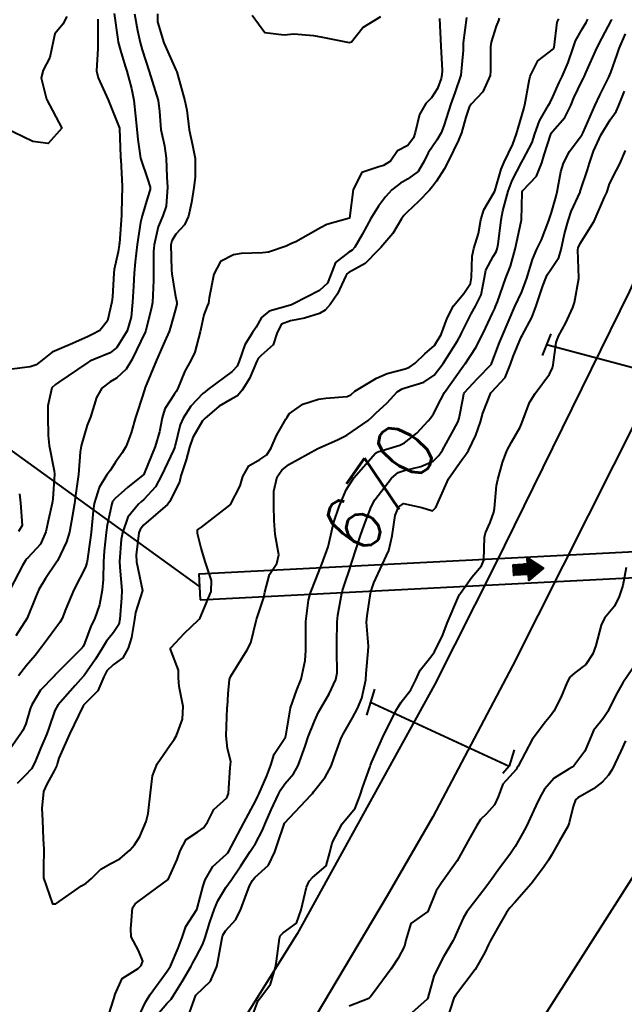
# Model space of a CAD drawing. Header units: metres. Extents: x 298520 to 308411, y 7433745 to 7450750.
# Drawn here: x 300817.6 to 300859.5, y 7447040.9 to 7447109.2 of the extents above; entities that cross this region are included whole.
import ezdxf
from ezdxf.enums import TextEntityAlignment as Align

# ---------------------------------------------------------------- set-up
doc = ezdxf.new("R2010")
doc.units = ezdxf.units.M
doc.header["$LTSCALE"] = 10
doc.linetypes.add('CONTINUO', pattern=[0])
doc.linetypes.add('TRACEJADO', pattern=[8.7, 8, -0.7])
doc.layers.get('0').update_dxf_attribs({"color": 45})
for name, color, linetype in [('BUEIRO', 151, 'Continuous'), ('Cotas', 45, 'Continuous'), ('Curvas de Nivel 1m', 11, 'Continuous'), ('Curvas de Nivel 5m', 15, 'Continuous'), ('Linha Férrea', 251, 'TRACKS'), ('Pórtico', 62, 'Continuous'), ('TEXTO', 45, 'Continuous'), ('Vias Primárias', 230, 'Continuous')]:
    doc.layers.add(name, color=color, linetype=linetype)
doc.styles.add('SIMPLEX', font='simplex', dxfattribs={"height": 0.2})
doc.styles.get("Standard").update_dxf_attribs({"font": 'simplex.shx'})
doc.styles.add('Style-STANDARD', font='STANDARD.shx')
doc.linetypes.add('TRACKS', pattern='A,0.15,[130,ltypeshp.shx,S=0.25,R=0,X=0,Y=0],0.15', length=0.3)

# ---------------------------------------------------------------- blocks, each defined once
blk = doc.blocks.new('SIMB_PONTO')
at = {"color": 0}
blk.add_point((0, 0), dxfattribs=at)
for tag in ['desc:', 'cota:', 'pto:']:
    blk.add_attdef(tag, (0, 0), '', height=1)

msp = doc.modelspace()

# ---------------------------------------------------------------- hatches: boundary and pattern name
at = {"layer": 'TEXTO'}
msp.add_hatch(color=256, dxfattribs=at).paths.add_polyline_path([(300851.763, 7447071.43), (300852.775, 7447071.497), (300852.747, 7447071.926), (300853.881, 7447071.2), (300852.852, 7447070.331), (300852.824, 7447070.76), (300851.812, 7447070.693)])

# ---------------------------------------------------------------- linework, layer by layer
at = {"layer": 'BUEIRO', "linetype": 'TRACEJADO', "flags": 128}
for points in [[(300829.982, 7447070.798), (300870.155, 7447072.868)], [(300830.074, 7447069), (300869.148, 7447071.013)]]:
    msp.add_lwpolyline(points, dxfattribs=at)
at = {"layer": 'BUEIRO', "linetype": 'CONTINUO'}
msp.add_polyline3d([(300829.982, 7447070.798, 0), (300830.074, 7447069, 0)], dxfattribs=at)
at = {"layer": 'Curvas de Nivel 1m', "flags": 128}
for points, elevation in [([(300824.128, 7447109.655), (300824.379, 7447107.839), (300824.412, 7447107.652), (300824.557, 7447107.081), (300824.893, 7447105.992), (300824.996, 7447105.643), (300825.334, 7447104.441), (300825.494, 7447103.635), (300825.609, 7447102.531), (300825.704, 7447101.632), (300825.764, 7447100.909), (300825.944, 7447099.628), (300826.45, 7447098.114), (300826.624, 7447097.618), (300826.623, 7447097.436), (300826.435, 7447096.865), (300826.058, 7447095.625), (300825.959, 7447095.168), (300825.726, 7447093.63), (300825.591, 7447092.426), (300825.523, 7447091.633), (300825.464, 7447090.733), (300825.403, 7447089.634), (300825.308, 7447088.601), (300825.028, 7447087.64), (300824.316, 7447086.498), (300823.839, 7447086.125), (300822.716, 7447085.666), (300822.433, 7447085.537), (300822.301, 7447085.453), (300821.586, 7447084.971), (300820.287, 7447084.079), (300820.056, 7447083.931), (300819.811, 7447083.705), (300819.534, 7447082.438), (300819.539, 7447081.707), (300819.555, 7447080.391), (300819.627, 7447079.706), (300819.974, 7447077.944), (300819.989, 7447077.702), (300819.883, 7447076.008), (300819.832, 7447075.704), (300819.529, 7447074.347), (300819.399, 7447073.708), (300819.019, 7447072.843), (300818.136, 7447071.902), (300818.04, 7447071.815), (300817.978, 7447071.722), (300817.767, 7447071.363), (300816.916, 7447069.738)], 673), ([(300825.545, 7447109.636), (300825.739, 7447108.469), (300825.928, 7447107.63), (300826.061, 7447107.131), (300826.543, 7447105.62), (300827.171, 7447103.614), (300827.268, 7447102.856), (300827.37, 7447101.611), (300827.625, 7447100.465), (300827.736, 7447099.607), (300827.768, 7447098.292), (300827.826, 7447097.606), (300827.736, 7447096.301), (300827.492, 7447095.609), (300827.18, 7447094.847), (300826.901, 7447093.615), (300826.861, 7447093.15), (300826.845, 7447091.615), (300826.847, 7447091.136), (300826.776, 7447089.616), (300826.711, 7447089.253), (300826.324, 7447087.677), (300826.307, 7447087.62), (300826.297, 7447087.595), (300825.355, 7447085.639), (300824.962, 7447084.978), (300824.29, 7447084.372), (300823.841, 7447084.101), (300823.281, 7447083.66), (300822.904, 7447083.033), (300822.478, 7447081.668), (300822.415, 7447081.505), (300822.247, 7447081.098), (300821.837, 7447079.676), (300821.78, 7447079.228), (300821.644, 7447077.679), (300821.481, 7447076.393), (300821.376, 7447075.682), (300821.207, 7447074.719), (300821.03, 7447073.687), (300820.835, 7447073.007), (300820.193, 7447071.699), (300820.132, 7447071.604), (300819.364, 7447070.464), (300818.916, 7447069.712), (300818.665, 7447069.157), (300818.093, 7447067.72), (300817.32, 7447066.486)], 672), ([(300827.126, 7447109.615), (300827.137, 7447109.062), (300827.562, 7447107.61), (300828.398, 7447105.748), (300828.463, 7447105.601), (300828.54, 7447105.353), (300829.031, 7447103.595), (300829.156, 7447102.951), (300829.315, 7447101.592), (300829.561, 7447100.51), (300829.748, 7447099.587), (300829.738, 7447098.302), (300829.65, 7447097.588), (300829.48, 7447096.542), (300829.279, 7447095.591), (300829.008, 7447095.003), (300828.41, 7447094.353), (300828.112, 7447093.896), (300828.053, 7447093.604), (300828.093, 7447091.887), (300828.115, 7447091.603), (300828.359, 7447090.175), (300828.469, 7447089.599), (300828.464, 7447089.486), (300828.345, 7447089.067), (300828.034, 7447087.896), (300827.93, 7447087.604), (300827.629, 7447086.923), (300827.07, 7447085.618), (300826.284, 7447083.716), (300826.252, 7447083.661), (300826.241, 7447083.63), (300825.768, 7447082.128), (300825.613, 7447081.636), (300825.303, 7447080.579), (300824.96, 7447079.643), (300824.689, 7447079.185), (300824.222, 7447078.536), (300823.875, 7447077.995), (300823.629, 7447077.656), (300823.076, 7447076.785), (300822.734, 7447075.664), (300822.671, 7447075.172), (300822.534, 7447073.666), (300822.497, 7447073.327), (300822.256, 7447071.669), (300822.237, 7447071.564), (300822.129, 7447071.268), (300821.324, 7447069.682), (300820.778, 7447068.368), (300820.514, 7447067.694), (300820.362, 7447067.422), (300820.083, 7447067.049), (300819.504, 7447066.273), (300819.098, 7447065.71), (300818.645, 7447065.126), (300818.05, 7447064.439), (300817.509, 7447063.728)], 671), ([(300822.997, 7447109.256), (300822.999, 7447107.666), (300822.992, 7447107.232), (300822.904, 7447105.666), (300823.017, 7447105.187), (300823.717, 7447103.658), (300824.494, 7447101.692), (300824.5, 7447101.65), (300824.559, 7447099.734), (300824.569, 7447099.649), (300824.598, 7447099.521), (300824.675, 7447097.647), (300824.64, 7447095.862), (300824.627, 7447095.647), (300824.485, 7447093.73), (300824.478, 7447093.649), (300824.468, 7447093.583), (300824.395, 7447093.134), (300824.131, 7447091.898), (300824.103, 7447091.653), (300824.013, 7447089.997), (300823.976, 7447089.654), (300823.666, 7447088.33), (300823.132, 7447087.662), (300822.611, 7447087.385), (300822.327, 7447087.258), (300821.245, 7447086.76), (300820.313, 7447086.382), (300819.837, 7447086.177), (300819.249, 7447085.711), (300818.727, 7447085.287), (300818.297, 7447085.143), (300817.038, 7447084.99)], 674), ([(300848.55, 7447109.361), (300848.309, 7447107.622), (300848.301, 7447107.364), (300848.314, 7447107.117), (300848.148, 7447105.366), (300847.737, 7447104.16), (300847.446, 7447103.376), (300846.973, 7447101.858), (300846.791, 7447101.386), (300846.488, 7447100.869), (300845.882, 7447099.992), (300845.599, 7447099.399), (300845.179, 7447098.686), (300844.454, 7447098.151), (300843.972, 7447097.893), (300843.376, 7447097.421), (300842.929, 7447096.934), (300842.431, 7447096.281), (300841.919, 7447095.438), (300841.3, 7447094.335), (300840.809, 7447093.454), (300840.622, 7447093.234), (300840.398, 7447093.1), (300839.47, 7447092.386), (300839.121, 7447091.473), (300838.902, 7447090.941), (300838.363, 7447090.453), (300836.556, 7447089.507), (300836.415, 7447089.446), (300836.352, 7447089.433), (300834.858, 7447089.012), (300834.338, 7447088.563), (300833.961, 7447087.901), (300833.706, 7447087.536), (300833.176, 7447086.679), (300832.794, 7447085.545), (300832.646, 7447085.2), (300832.296, 7447084.833), (300830.621, 7447083.575), (300830.432, 7447083.427), (300830.279, 7447083.302), (300829.442, 7447082.412), (300828.899, 7447081.594), (300828.709, 7447081.135), (300828.327, 7447079.599), (300828.304, 7447079.527), (300828.231, 7447079.374), (300827.409, 7447077.612), (300826.989, 7447076.83), (300826.188, 7447075.952), (300826.012, 7447075.806), (300825.814, 7447075.634), (300825.085, 7447074.729), (300824.695, 7447073.645), (300824.622, 7447073.179), (300824.506, 7447071.646), (300824.525, 7447071.25), (300824.65, 7447069.645), (300824.624, 7447069.128), (300824.529, 7447067.646), (300824.45, 7447067.284), (300824.079, 7447066.724), (300823.603, 7447066.122), (300823.32, 7447065.657), (300822.832, 7447064.885), (300822.044, 7447063.745), (300821.985, 7447063.671), (300821.421, 7447063.063), (300820.231, 7447061.697), (300820.017, 7447061.323), (300819.601, 7447060.102), (300819.451, 7447059.705), (300819.016, 7447058.676), (300818.63, 7447057.713), (300818.404, 7447057.278), (300817.959, 7447056.804), (300817.417, 7447056.262)], 669), ([(300850.8, 7447109.337), (300850.764, 7447109.164), (300850.584, 7447108.763), (300850.251, 7447107.66), (300850.209, 7447107.344), (300850.212, 7447105.677), (300850.171, 7447105.344), (300849.66, 7447104.214), (300848.873, 7447103.356), (300848.713, 7447103.156), (300848.504, 7447102.468), (300848.184, 7447101.365), (300847.993, 7447100.872), (300847.277, 7447099.378), (300846.984, 7447098.864), (300846.453, 7447098.033), (300846.186, 7447097.653), (300845.969, 7447097.395), (300845.217, 7447096.62), (300844.428, 7447095.873), (300844.197, 7447095.641), (300844.038, 7447095.414), (300843.43, 7447094.403), (300842.61, 7447093.428), (300842.5, 7447093.33), (300842.4, 7447093.222), (300841.508, 7447092.321), (300840.376, 7447091.695), (300840.242, 7447091.594), (300840.179, 7447091.462), (300839.608, 7447090.22), (300839.101, 7447089.473), (300838.751, 7447089.071), (300838.343, 7447088.852), (300837.31, 7447088.524), (300836.335, 7447088.344), (300835.731, 7447088.117), (300835.415, 7447087.519), (300835.155, 7447086.681), (300834.307, 7447085.927), (300834.105, 7447085.732), (300834.02, 7447085.533), (300833.499, 7447084.33), (300833.007, 7447083.543), (300832.681, 7447083.142), (300832.274, 7447082.932), (300831.405, 7447082.424), (300830.408, 7447081.578), (300830.251, 7447081.407), (300829.567, 7447080.259), (300829.354, 7447079.589), (300829.113, 7447078.703), (300828.756, 7447077.595), (300828.643, 7447077.159), (300828.193, 7447076.242), (300827.975, 7447075.815), (300827.828, 7447075.605), (300826.168, 7447074.167), (300825.92, 7447073.877), (300825.833, 7447073.633), (300825.65, 7447072.125), (300825.666, 7447071.635), (300826.098, 7447069.645), (300825.607, 7447068.125), (300825.532, 7447067.636), (300825.335, 7447066.377), (300825.097, 7447065.64), (300824.725, 7447064.974), (300824.051, 7447064.483), (300823.625, 7447064.077), (300823.42, 7447063.656), (300822.999, 7447062.689), (300822.013, 7447061.687), (300821.998, 7447061.67), (300821.979, 7447061.637), (300821.026, 7447059.685), (300820.3, 7447058.019), (300820.208, 7447057.696), (300820.154, 7447057.513), (300819.964, 7447057.133), (300819.454, 7447056.201), (300819.241, 7447055.707), (300819.123, 7447054.516), (300819.152, 7447053.708), (300819.215, 7447052.402), (300819.255, 7447051.706), (300819.22, 7447050.37), (300819.222, 7447049.707), (300819.855, 7447047.911), (300820.084, 7447047.926), (300821.868, 7447049.156), (300822.189, 7447049.348), (300822.557, 7447049.663), (300823.214, 7447050.326), (300823.889, 7447050.704), (300824.512, 7447051.026), (300825.215, 7447051.637), (300825.538, 7447052.002), (300825.913, 7447052.594), (300826.343, 7447053.624), (300826.476, 7447054.17), (300826.638, 7447055.62), (300826.791, 7447056.787), (300827.095, 7447057.613), (300827.986, 7447058.885), (300828.285, 7447059.302), (300828.437, 7447059.596), (300828.87, 7447060.726), (300828.917, 7447061.591), (300828.634, 7447062.993), (300828.583, 7447063.595), (300828.577, 7447064.123), (300828.062, 7447065.509), (300828.037, 7447065.574), (300828.03, 7447065.6), (300828.035, 7447065.628), (300828.064, 7447065.673), (300828.995, 7447066.675), (300829.939, 7447067.582), (300830.025, 7447067.65), (300830.095, 7447067.741), (300830.845, 7447069.569), (300830.881, 7447070.329), (300830.445, 7447071.575), (300830.148, 7447072.578), (300829.9, 7447073.583), (300829.899, 7447073.849), (300830.167, 7447074.022), (300832.144, 7447075.551), (300832.163, 7447075.57), (300832.184, 7447075.602), (300832.847, 7447076.899), (300833.041, 7447077.542), (300833.468, 7447078.29), (300834.225, 7447078.725), (300834.705, 7447079.048), (300835.01, 7447079.522), (300835.369, 7447080.391), (300836.017, 7447081.512), (300836.106, 7447081.661), (300836.258, 7447081.881), (300837.209, 7447082.556), (300838.274, 7447082.91), (300838.783, 7447082.967), (300840.277, 7447083.084), (300840.521, 7447083.215), (300840.808, 7447083.452), (300842.292, 7447084.372), (300843.031, 7447084.687), (300844.299, 7447085.016), (300844.589, 7447085.118), (300844.974, 7447085.403), (300845.663, 7447086.043), (300846.315, 7447086.62), (300846.794, 7447087.383), (300847.198, 7447088.519), (300847.643, 7447089.371), (300848.362, 7447090.245), (300848.806, 7447090.918), (300848.892, 7447091.355), (300848.933, 7447092.816), (300849.049, 7447093.354), (300849.369, 7447094.394), (300849.541, 7447095.349), (300849.747, 7447096.029), (300850.442, 7447097.206), (300850.496, 7447097.339), (300850.949, 7447098.849), (300851.155, 7447099.33), (300851.749, 7447100.585), (300852.008, 7447101.317), (300852.51, 7447103.034), (300852.568, 7447103.254), (300852.583, 7447103.309), (300852.871, 7447104.974), (300852.951, 7447105.306), (300853.484, 7447106.37), (300854.562, 7447107.197), (300854.601, 7447107.251), (300854.612, 7447107.29), (300854.829, 7447109.048), (300854.927, 7447109.287)], 668), ([(300823.762, 7447040.24), (300824.108, 7447041.316), (300824.196, 7447041.646), (300824.688, 7447042.747), (300825.801, 7447043.43), (300825.995, 7447043.627), (300826.112, 7447043.931), (300825.813, 7447044.67), (300825.306, 7447045.635), (300825.289, 7447046.178), (300825.407, 7447047.634), (300825.575, 7447047.913), (300825.858, 7447048.115), (300827.873, 7447049.6), (300828.488, 7447051), (300828.701, 7447051.592), (300829.114, 7447052.385), (300829.916, 7447052.917), (300830.315, 7447053.18), (300830.597, 7447053.573), (300831.036, 7447054.465), (300831.94, 7447055.273), (300832.052, 7447055.558), (300832.164, 7447057.364), (300832.189, 7447057.557), (300832.199, 7447057.781), (300831.984, 7447058.687), (300831.887, 7447059.561), (300831.964, 7447061.503), (300831.966, 7447061.551), (300831.969, 7447061.595), (300832.027, 7447062.467), (300832.112, 7447063.479), (300832.13, 7447063.549), (300832.201, 7447063.705), (300833.351, 7447065.537), (300833.588, 7447066.017), (300833.971, 7447067.531), (300833.992, 7447067.633), (300834.097, 7447067.985), (300834.489, 7447069.146), (300834.573, 7447069.525), (300834.887, 7447070.76), (300835.407, 7447071.517), (300835.546, 7447072.112), (300835.274, 7447073.519), (300835.202, 7447074.49), (300835.188, 7447075.52), (300835.188, 7447076.531), (300835.415, 7447077.518), (300835.75, 7447077.982), (300836.222, 7447078.387), (300838.233, 7447079.48), (300839.61, 7447080.095), (300840.242, 7447080.414), (300841.72, 7447081.438), (300841.998, 7447081.693), (300842.261, 7447081.936), (300843.049, 7447082.645), (300843.728, 7447083.416), (300844.071, 7447083.626), (300844.286, 7447083.69), (300845.591, 7447084.096), (300846.295, 7447084.578), (300846.926, 7447085.381), (300847.913, 7447086.96), (300848.136, 7447087.363), (300848.199, 7447087.488), (300848.329, 7447087.768), (300848.87, 7447088.83), (300849.169, 7447089.352), (300849.558, 7447090.151), (300849.78, 7447091.346), (300849.877, 7447091.849), (300850.395, 7447092.799), (300850.606, 7447093.13), (300850.675, 7447093.336), (300850.735, 7447093.664), (300850.941, 7447095.332), (300851.055, 7447095.957), (300851.435, 7447097.325), (300851.713, 7447098.062), (300852.346, 7447099.312), (300852.475, 7447099.536), (300853.086, 7447100.705), (300853.285, 7447101.302), (300853.592, 7447102.209), (300854.219, 7447103.293), (300854.329, 7447103.479), (300854.522, 7447103.876), (300854.967, 7447104.855), (300855.167, 7447105.284), (300855.591, 7447106.241), (300855.933, 7447107.276), (300856.095, 7447107.75), (300856.583, 7447108.607), (300856.838, 7447109.018), (300856.937, 7447109.265)], 669), ([(300827.14, 7447040.231), (300827.774, 7447041.002), (300828.072, 7447041.304), (300828.272, 7447041.595), (300828.845, 7447042.537), (300829.454, 7447043.583), (300829.576, 7447043.812), (300829.809, 7447044.236), (300830.268, 7447045.126), (300830.422, 7447045.574), (300830.765, 7447046.644), (300831.074, 7447047.568), (300831.299, 7447048.125), (300831.868, 7447049.042), (300832.222, 7447049.555), (300832.892, 7447050.541), (300833.561, 7447051.535), (300833.909, 7447052.1), (300834.412, 7447053.031), (300834.622, 7447053.523), (300835.012, 7447054.439), (300835.509, 7447055.514), (300835.657, 7447055.803), (300835.954, 7447056.232), (300836.547, 7447056.919), (300836.883, 7447057.496), (300837.353, 7447058.856), (300837.577, 7447059.486), (300838.004, 7447060.581), (300838.291, 7447061.196), (300838.455, 7447061.476), (300839.028, 7447062.47), (300839.483, 7447063.466), (300839.569, 7447063.943), (300839.563, 7447065.465), (300839.554, 7447065.982), (300839.589, 7447067.465), (300839.635, 7447067.927), (300839.896, 7447069.462), (300839.944, 7447069.632), (300840.12, 7447070.133), (300840.453, 7447071.133), (300840.557, 7447071.456), (300840.943, 7447072.66), (300841.205, 7447073.45), (300841.45, 7447074.167), (300841.927, 7447075.443), (300842.188, 7447075.924), (300843.344, 7447077.419), (300843.807, 7447077.816), (300844.211, 7447077.962), (300845.385, 7447078.228), (300846.221, 7447078.62), (300846.618, 7447078.994), (300846.875, 7447079.38), (300847.639, 7447080.761), (300847.951, 7447081.365), (300848.03, 7447081.59), (300848.276, 7447082.888), (300848.352, 7447083.289), (300848.391, 7447083.359), (300849.311, 7447084.332), (300850.265, 7447085.34), (300850.28, 7447085.364), (300850.304, 7447085.416), (300850.823, 7447086.83), (300851.024, 7447087.333), (300851.417, 7447088.249), (300851.888, 7447089.325), (300852.363, 7447090.343), (300852.726, 7447091.306), (300853.112, 7447092.583), (300853.42, 7447093.3), (300853.741, 7447093.966), (300854.242, 7447095.292), (300854.288, 7447095.427), (300854.429, 7447095.857), (300854.752, 7447096.975), (300854.827, 7447097.286), (300855.069, 7447098.679), (300855.25, 7447099.282), (300855.687, 7447100.072), (300856.492, 7447101.161), (300856.56, 7447101.269), (300856.618, 7447101.392), (300857.425, 7447103.256), (300857.784, 7447103.991), (300858.412, 7447105.242), (300858.546, 7447105.561), (300858.98, 7447106.814), (300859.129, 7447107.234), (300859.564, 7447108.244)], 671), ([(300829.244, 7447040.102), (300829.783, 7447041.58), (300830.806, 7447042.556), (300831.23, 7447043.566), (300831.337, 7447044.036), (300831.611, 7447045.562), (300831.654, 7447045.733), (300831.83, 7447046.049), (300832.564, 7447046.827), (300832.898, 7447047.544), (300833.507, 7447049.173), (300833.71, 7447049.532), (300833.777, 7447049.629), (300833.876, 7447049.734), (300834.822, 7447050.587), (300835.265, 7447051.516), (300835.427, 7447051.996), (300835.923, 7447053.51), (300837.786, 7447055.482), (300837.86, 7447055.566), (300837.946, 7447055.673), (300838.747, 7447056.686), (300839.158, 7447057.468), (300839.375, 7447058.07), (300839.876, 7447059.461), (300839.913, 7447059.541), (300839.995, 7447059.684), (300840.646, 7447060.814), (300840.995, 7447061.45), (300841.289, 7447062.182), (300841.554, 7447063.445), (300841.599, 7447063.893), (300841.736, 7447065.443), (300841.738, 7447065.773), (300841.622, 7447067.445), (300841.646, 7447067.895), (300841.889, 7447069.442), (300841.932, 7447069.625), (300842.12, 7447070.183), (300842.707, 7447071.431), (300843.153, 7447072.419), (300843.398, 7447073.421), (300843.605, 7447074.846), (300843.827, 7447075.415), (300844.185, 7447075.668), (300845.435, 7447075.397), (300846.181, 7447075.165), (300846.422, 7447075.386), (300846.565, 7447075.762), (300847.299, 7447077.374), (300847.654, 7447077.925), (300848.223, 7447078.693), (300848.504, 7447079.082), (300848.669, 7447079.356), (300849.19, 7447080.404), (300849.518, 7447081.347), (300849.681, 7447081.926), (300850.234, 7447083.34), (300850.254, 7447083.37), (300850.283, 7447083.397), (300851.208, 7447084.417), (300851.588, 7447085.327), (300851.766, 7447085.868), (300852.322, 7447087.201), (300852.388, 7447087.319), (300853.077, 7447088.574), (300853.342, 7447089.305), (300853.834, 7447090.765), (300854.033, 7447091.293), (300854.134, 7447091.535), (300854.382, 7447091.904), (300854.948, 7447092.732), (300855.099, 7447093.283), (300855.321, 7447094.374), (300855.575, 7447095.278), (300855.79, 7447095.916), (300856.405, 7447097.27), (300856.417, 7447097.296), (300856.445, 7447097.385), (300856.923, 7447098.806), (300857.052, 7447099.261), (300857.332, 7447100.108), (300857.86, 7447101.249), (300858.503, 7447102.283), (300858.901, 7447102.844), (300859.076, 7447103.234), (300859.486, 7447104.273)], 672), ([(300833.764, 7447040.291), (300834.094, 7447041.211), (300834.356, 7447041.524), (300834.962, 7447042.348), (300835.311, 7447043.515), (300835.386, 7447043.936), (300835.59, 7447045.512), (300835.639, 7447045.699), (300835.829, 7447045.902), (300836.765, 7447046.57), (300837.075, 7447047.492), (300837.454, 7447049.071), (300837.638, 7447049.484), (300837.875, 7447049.738), (300838.805, 7447050.55), (300839.069, 7447051.468), (300839.231, 7447052.138), (300839.923, 7447053.46), (300840.829, 7447054.556), (300841.173, 7447055.448), (300841.367, 7447056.03), (300841.864, 7447057.441), (300841.891, 7447057.524), (300841.976, 7447057.757), (300842.729, 7447059.429), (300843.412, 7447060.824), (300843.723, 7447061.414), (300843.825, 7447061.604), (300844.02, 7447061.906), (300844.683, 7447062.754), (300845, 7447063.4), (300845.329, 7447064.118), (300846.059, 7447065.033), (300846.328, 7447065.386), (300846.895, 7447066.563), (300847.199, 7447067.373), (300848.011, 7447069.261), (300848.058, 7447069.361), (300848.114, 7447069.458), (300848.916, 7447070.561), (300849.568, 7447071.346), (300849.736, 7447071.747), (300849.792, 7447073.344), (300849.863, 7447073.646), (300850.173, 7447074.353), (300850.44, 7447075.078), (300850.484, 7447075.337), (300850.61, 7447076.924), (300850.7, 7447077.335), (300851.045, 7447078.507), (300851.326, 7447079.329), (300851.647, 7447079.918), (300852.249, 7447080.973), (300852.39, 7447081.318), (300852.901, 7447082.683), (300853.297, 7447083.305), (300854.296, 7447084.64), (300854.498, 7447085.091), (300854.547, 7447085.288), (300854.756, 7447086.848), (300854.915, 7447087.284), (300855.414, 7447088.202), (300855.916, 7447089.274), (300856.025, 7447089.605), (300856.33, 7447091.27), (300856.334, 7447091.31), (300856.261, 7447093.271), (300856.279, 7447093.396), (300856.407, 7447093.705), (300857.389, 7447095.256), (300858.104, 7447096.91), (300858.263, 7447097.243), (300858.312, 7447097.375), (300858.452, 7447097.831), (300858.922, 7447098.78), (300859.167, 7447099.233), (300859.56, 7447100.151)], 673), ([(300817.567, 7447076.351), (300817.641, 7447075.725), (300817.749, 7447074.143), (300817.5, 7447073.727)], 674), ([(300859.606, 7447071.225), (300859.361, 7447069.988), (300859.122, 7447069.23), (300858.79, 7447068.546), (300858.098, 7447067.716), (300857.869, 7447067.243), (300857.506, 7447065.821), (300857.304, 7447065.258), (300856.816, 7447064.502), (300856.049, 7447063.927), (300855.694, 7447063.626), (300855.503, 7447063.275), (300855.076, 7447062.231), (300854.587, 7447061.284), (300854.356, 7447060.94), (300854.005, 7447060.534), (300853.099, 7447059.303), (300852.116, 7447057.46), (300852.03, 7447057.319), (300852.009, 7447057.283), (300851.972, 7447057.237), (300851.068, 7447056.217), (300850.728, 7447055.332), (300850.488, 7447054.784), (300849.931, 7447054.145), (300849.509, 7447053.762), (300849.256, 7447053.347), (300848.78, 7447052.482), (300848.157, 7447051.357), (300847.888, 7447050.885), (300846.799, 7447049.381), (300846.444, 7447048.808), (300845.853, 7447047.39), (300844.689, 7447046.552), (300844.34, 7447045.405), (300844.236, 7447044.988), (300843.81, 7447044.142), (300843.312, 7447043.417), (300842.101, 7447041.75), (300841.86, 7447041.439), (300841.827, 7447041.394), (300841.782, 7447041.354), (300840.415, 7447040.812)], 673), ([(300860.053, 7447064.263), (300859.367, 7447063.23), (300858.893, 7447062.374), (300858.333, 7447061.245), (300858.008, 7447060.761), (300857.329, 7447059.927), (300857.051, 7447059.259), (300856.746, 7447058.501), (300855.975, 7447057.479), (300855.862, 7447057.383), (300855.646, 7447057.273), (300854.61, 7447056.637), (300853.951, 7447055.857), (300853.74, 7447055.499), (300853.625, 7447055.295), (300853.349, 7447054.711), (300852.708, 7447053.308), (300852.428, 7447052.8), (300851.902, 7447051.893), (300851.684, 7447051.534), (300851.531, 7447051.324), (300850.82, 7447050.394), (300850.078, 7447049.338), (300849.988, 7447049.223), (300849.87, 7447049.08), (300848.562, 7447047.359), (300848.299, 7447046.91), (300847.83, 7447045.831), (300847.684, 7447045.512), (300847.605, 7447045.372), (300846.955, 7447044.235), (300846.496, 7447043.383), (300846.284, 7447042.899), (300845.856, 7447041.389), (300845.835, 7447041.337), (300845.781, 7447041.273), (300844.785, 7447040.382)], 672), ([(300859.545, 7447059.227), (300859.244, 7447058.49), (300858.625, 7447057.24), (300858.373, 7447056.838), (300857.96, 7447056.383), (300857.328, 7447055.881), (300856.243, 7447055.267), (300856.085, 7447055.125), (300855.937, 7447054.67), (300855.663, 7447053.536), (300855.56, 7447053.274), (300854.961, 7447052.226), (300854.418, 7447051.285), (300854.226, 7447050.95), (300853.884, 7447050.437), (300853.027, 7447049.303), (300851.859, 7447047.975), (300851.543, 7447047.637), (300851.317, 7447047.325), (300850.775, 7447046.395), (300850.189, 7447045.336), (300850.066, 7447045.092), (300849.815, 7447044.529), (300849.144, 7447043.35), (300847.785, 7447041.566), (300847.704, 7447041.451), (300847.671, 7447041.371), (300847.202, 7447039.935)], 671)]:
    msp.add_lwpolyline(points, dxfattribs=dict(at, elevation=elevation))
at = {"layer": 'Curvas de Nivel 5m', "flags": 128}
for points, elevation in [([(300833.686, 7447109.539), (300834.575, 7447108.323), (300835.914, 7447108.169), (300836.574, 7447108.232), (300837.938, 7447108.121), (300838.571, 7447108.017), (300840.399, 7447107.628), (300840.566, 7447107.695), (300841.345, 7447108.685), (300842.593, 7447109.43)], 670), ([(300820.842, 7447109.443), (300820.581, 7447108.919), (300820.027, 7447108.25), (300819.9, 7447107.707), (300819.66, 7447106.601), (300819.199, 7447105.713), (300819.064, 7447105.189), (300819.438, 7447103.711), (300820.493, 7447101.7), (300819.56, 7447100.632), (300818.483, 7447100.773), (300816.493, 7447101.74)], 675), ([(300846.68, 7447109.3), (300846.762, 7447107.387), (300846.859, 7447105.698), (300846.832, 7447105.386), (300846.773, 7447105.153), (300846.529, 7447104.452), (300846.105, 7447103.809), (300845.721, 7447103.398), (300845.273, 7447102.641), (300844.973, 7447101.405), (300844.861, 7447101.034), (300844.484, 7447100.496), (300843.768, 7447100.129), (300843.282, 7447099.422), (300842.791, 7447099.104), (300842.467, 7447099.008), (300841.287, 7447098.621), (300840.698, 7447097.456), (300840.423, 7447095.46), (300838.871, 7447095.023), (300838.416, 7447094.78), (300836.711, 7447093.81), (300836.405, 7447093.7), (300836.277, 7447093.639), (300836.038, 7447093.514), (300834.829, 7447093.094), (300834.396, 7447093.06), (300832.924, 7447093.016), (300832.393, 7447092.918), (300831.499, 7447092.45), (300831.032, 7447091.57), (300830.713, 7447089.931), (300830.66, 7447089.575), (300830.568, 7447089.358), (300830.341, 7447088.764), (300830.126, 7447087.782), (300830.088, 7447087.582), (300829.719, 7447086.176), (300829.442, 7447085.589), (300829.033, 7447084.855), (300828.515, 7447083.598), (300828.432, 7447083.448), (300828.277, 7447083.23), (300827.645, 7447082.226), (300827.453, 7447081.612), (300827.278, 7447080.65), (300826.977, 7447079.619), (300826.214, 7447077.759), (300826.171, 7447077.673), (300826.119, 7447077.631), (300825.051, 7447076.79), (300824.189, 7447076.026), (300824.02, 7447075.817), (300823.957, 7447075.652), (300823.65, 7447074.173), (300823.578, 7447073.656), (300823.434, 7447072.367), (300823.392, 7447071.657), (300823.363, 7447070.415), (300823.285, 7447069.658), (300823.114, 7447068.649), (300822.76, 7447067.663), (300822.537, 7447067.214), (300822.067, 7447065.975), (300821.976, 7447065.76), (300821.907, 7447065.672), (300820.044, 7447063.788), (300820.001, 7447063.743), (300819.961, 7447063.701), (300819.021, 7447062.722), (300818.418, 7447061.716), (300818.311, 7447061.425), (300818.003, 7447060.394), (300817.796, 7447059.923), (300817.663, 7447059.725), (300816.919, 7447058.673)], 670), ([(300825.758, 7447039.975), (300826.298, 7447041.1), (300826.617, 7447041.617), (300827.799, 7447043.238), (300827.946, 7447043.454), (300828.023, 7447043.598), (300828.562, 7447044.846), (300828.828, 7447045.59), (300829.082, 7447046.34), (300829.852, 7447047.523), (300829.87, 7447047.563), (300829.877, 7447047.58), (300830.289, 7447049.156), (300830.431, 7447049.574), (300830.957, 7447050.499), (300831.9, 7447051.351), (300832.002, 7447051.458), (300832.065, 7447051.558), (300832.259, 7447051.907), (300833.114, 7447053.542), (300833.939, 7447055.091), (300834.084, 7447055.386), (300834.143, 7447055.528), (300834.701, 7447056.783), (300834.972, 7447057.52), (300835.216, 7447058.283), (300835.993, 7447059.48), (300836.007, 7447059.51), (300836.016, 7447059.533), (300836.335, 7447061.505), (300836.779, 7447062.751), (300837.075, 7447063.495), (300837.36, 7447064.795), (300837.415, 7447065.49), (300837.407, 7447066.156), (300837.416, 7447067.49), (300837.597, 7447068.977), (300837.735, 7447069.486), (300838.123, 7447070.482), (300838.408, 7447071.199), (300838.511, 7447071.476), (300838.948, 7447072.675), (300839.148, 7447073.47), (300839.326, 7447074.314), (300839.728, 7447075.465), (300839.854, 7447075.797), (300840.2, 7447076.616), (300840.734, 7447077.452), (300842.229, 7447079.169), (300842.395, 7447079.264), (300842.932, 7447079.423), (300843.931, 7447079.718), (300844.238, 7447079.869), (300845.098, 7447080.548), (300845.886, 7447081.394), (300846.056, 7447081.592), (300846.26, 7447081.88), (300846.764, 7447082.895), (300847.018, 7447083.379), (300848.301, 7447085.19), (300848.379, 7447085.283), (300848.445, 7447085.359), (300849.185, 7447086.481), (300849.627, 7447087.347), (300849.849, 7447087.826), (300850.346, 7447088.874), (300850.492, 7447089.198), (300850.554, 7447089.338), (300850.683, 7447089.662), (300851.262, 7447091.327), (300851.581, 7447092.126), (300851.915, 7447093.317), (300852.337, 7447095.227), (300852.349, 7447095.311), (300852.394, 7447097.262), (300852.404, 7447097.311), (300852.414, 7447097.34), (300852.444, 7447097.379), (300853.383, 7447098.377), (300853.755, 7447099.297), (300853.927, 7447099.847), (300854.393, 7447101.291), (300854.419, 7447101.366), (300854.495, 7447101.462), (300855.347, 7447102.439), (300855.767, 7447103.277), (300855.985, 7447103.811), (300856.538, 7447104.965), (300856.646, 7447105.164), (300856.694, 7447105.268), (300856.808, 7447105.528), (300857.569, 7447107.255), (300857.905, 7447107.918), (300858.592, 7447109.179), (300858.612, 7447109.22), (300858.618, 7447109.24)], 670)]:
    msp.add_lwpolyline(points, dxfattribs=dict(at, elevation=elevation))
at = {"layer": 'Linha Férrea', "flags": 128}
for points in [[(298729.261, 7450749.95), (298734.809, 7450730.65), (298742.343, 7450703.451), (298750.119, 7450676.237), (298757.889, 7450649.199), (298765.189, 7450623.712), (298769.985, 7450606.424), (298776.494, 7450583.287), (298783.055, 7450560.248), (298788.164, 7450542.214), (298793.821, 7450521.584), (298798.125, 7450506.606), (298804.386, 7450484.418), (298809.295, 7450466.837), (298814.551, 7450448.858), (298819.559, 7450431.225), (298826.267, 7450408.649), (298831.926, 7450389.314), (298837.135, 7450370.779), (298842.092, 7450352.398), (298847.802, 7450331.823), (298852.149, 7450316.412), (298858.34, 7450294.769), (298862.969, 7450278.965), (298867.952, 7450260.088), (298870.924, 7450249.95), (298873.722, 7450238.982), (298878.355, 7450222.697), (298882.025, 7450210.358), (298885.603, 7450197.651), (298890.189, 7450181.049), (298894.637, 7450166.006), (298898.995, 7450149.812), (298904.361, 7450131.79), (298908.122, 7450117.709), (298911.93, 7450103.946), (298916.104, 7450089.039), (298920.554, 7450073.399), (298923.212, 7450064.319), (298926.468, 7450052.577), (298930.321, 7450038.956), (298934.723, 7450023.223), (298938.252, 7450011.622), (298941.509, 7449999.193), (298944.399, 7449989.651), (298947.701, 7449977.682), (298952.335, 7449961.49), (298956.967, 7449946.581), (298961.92, 7449929.017), (298965.909, 7449915.258), (298970.082, 7449900.905), (298973.936, 7449887.787), (298977.788, 7449874.853), (298981.549, 7449862.469), (298986.366, 7449847.197), (298989.852, 7449836.37), (298994.575, 7449822.337), (298999.437, 7449807.292), (299004.068, 7449794.269), (299008.7, 7449781.657), (299013.057, 7449770.328), (299018.285, 7449757.718), (299022.322, 7449748.037), (299026.817, 7449737.63), (299031.861, 7449726.852), (299036.814, 7449716.896), (299043.096, 7449705.205), (299047.821, 7449696.534), (299054.335, 7449685.572), (299060.664, 7449675.852), (299069.469, 7449663.104), (299077.541, 7449652.872), (299085.429, 7449643.336), (299089.832, 7449637.784), (299098.728, 7449628.561), (299107.993, 7449618.793), (299117.442, 7449610.031), (299127.077, 7449601.223), (299138.453, 7449591.782), (299150.409, 7449582.651), (299162.779, 7449573.982), (299174.004, 7449567.002), (299185.962, 7449560.295), (299199.698, 7449553.222), (299213.253, 7449547.024), (299227.033, 7449541.5), (299241.999, 7449536.525), (299258.424, 7449531.831), (299277.224, 7449527.814), (299295.935, 7449525.032), (299311.589, 7449523.57), (299326.876, 7449522.883), (299340.975, 7449522.747), (299353.572, 7449523.111), (299369.274, 7449524.069), (299382.826, 7449525.211), (299396.609, 7449526.717), (299414.178, 7449529.501), (299430.969, 7449532.603), (299440.142, 7449534.839), (299451.094, 7449537.487), (299469.666, 7449542.917), (299486.963, 7449547.755), (299510.376, 7449554.83), (299531.414, 7449561.037), (299544.903, 7449564.894), (299559.186, 7449569.068), (299590.197, 7449576.665), (299616.417, 7449582.259), (299645.03, 7449585.805), (299675.251, 7449587.635), (299705.522, 7449586.259), (299732.882, 7449582.825), (299762.581, 7449576.088), (299791.888, 7449566.944), (299816.217, 7449556.896), (299840.774, 7449544.781), (299859.676, 7449534.387), (299878.529, 7449521.308), (299897.376, 7449507.135), (299919.538, 7449486.991), (299927.658, 7449478.626), (299947.133, 7449456.962), (299961.499, 7449437.961), (299971.137, 7449424.784), (299981.869, 7449408.322), (299997.595, 7449383.682), (300016.228, 7449354.96), (300035.864, 7449324.687), (300055.136, 7449295.587), (300073.232, 7449268.397), (300085.868, 7449249.95), (300089.501, 7449244.778), (300101.211, 7449227.647), (300111.197, 7449214.14), (300124.752, 7449194.736), (300135.909, 7449179.759), (300148.296, 7449162.129), (300160.805, 7449144.566), (300173.129, 7449128.481), (300185.523, 7449112.088), (300198.402, 7449095.758), (300207.462, 7449083.98), (300220.094, 7449068.515), (300233.468, 7449051.744), (300246.778, 7449035.349), (300263.478, 7449015.076), (300277.526, 7448998.444), (300292.814, 7448981.501), (300306.688, 7448964.856), (300324.623, 7448944.393), (300340.398, 7448926.517), (300357.9, 7448907.843), (300372.755, 7448891.817), (300392.041, 7448871.054), (300410.717, 7448852.066), (300427.475, 7448834.137), (300439.245, 7448822.858), (300454.898, 7448806.525), (300473.448, 7448788.164), (300493.111, 7448768.808), (300511.705, 7448749.95), (300518.198, 7448743.612), (300525.672, 7448735.984), (300530.889, 7448730.361), (300538.141, 7448723.284), (300543.771, 7448717.624), (300548.924, 7448711.903), (300554.778, 7448706.093), (300562.444, 7448698.573), (300570.483, 7448690.198), (300580.06, 7448680.508), (300590.013, 7448670.628), (300599.102, 7448661.391), (300608.565, 7448651.702), (300616.68, 7448643.32), (300625.581, 7448633.859), (300633.62, 7448625.859), (300641.21, 7448617.858), (300649.582, 7448609.897), (300659.386, 7448599.72), (300667.387, 7448591.231), (300676.098, 7448582.784), (300683.871, 7448574.669), (300691.725, 7448567.153), (300703.33, 7448554.876), (300711.744, 7448546.351), (300718.093, 7448539.767), (300726.506, 7448530.983), (300733.153, 7448523.695), (300741.152, 7448514.418), (300747.426, 7448507.242), (300750.054, 7448504.018), (300758.169, 7448493.99), (300764.854, 7448485.238), (300772.251, 7448475.55), (300781.114, 7448462.855), (300788.178, 7448452.147), (300795.99, 7448439.115), (300802.712, 7448427.661), (300809.137, 7448414.665), (300814.959, 7448402.42), (300819.763, 7448391.601), (300824.722, 7448378.533), (300829.079, 7448366.59), (300833.249, 7448353.858), (300836.592, 7448342.438), (300839.822, 7448330.572), (300842.678, 7448317.912), (300845.758, 7448304.202), (300848.387, 7448291.169), (300849.927, 7448279.903), (300851.843, 7448266.756), (300852.632, 7448254.174), (300852.974, 7448249.95), (300853.718, 7448237.64), (300853.896, 7448226.066), (300854.164, 7448215.145), (300853.836, 7448203.832), (300853.598, 7448192.905), (300852.795, 7448182.25), (300851.991, 7448170.79), (300850.801, 7448159.302), (300849.223, 7448146.768), (300848.151, 7448135.486), (300846.96, 7448124.114), (300845.442, 7448113.546), (300844.222, 7448102.204), (300842.288, 7448090.385), (300840.978, 7448078.33), (300839.608, 7448068.386), (300838.209, 7448056.39), (300836.541, 7448045.166), (300835.023, 7448032.665), (300833.535, 7448020.341), (300832.284, 7448009.205), (300831.094, 7447998.637), (300829.874, 7447985.926), (300828.432, 7447973.713), (300826.546, 7447955.639), (300825.162, 7447943.391), (300824.986, 7447942.247), (300823.836, 7447930.96), (300822.657, 7447919.829), (300821.593, 7447909.075), (300820.243, 7447895.408), (300819.533, 7447885.934), (300818.679, 7447872.07), (300818.298, 7447858.799), (300817.927, 7447851.916), (300817.786, 7447841.862), (300817.933, 7447833.489), (300818.516, 7447815.843), (300820.361, 7447795.876), (300822.449, 7447776.733), (300825.922, 7447758.996), (300827.722, 7447750.217), (300828.687, 7447743.229), (300830.467, 7447731.539), (300833.751, 7447711.152), (300838.977, 7447681.969), (300842.161, 7447664.851), (300846.249, 7447643.566), (300856.898, 7447587.933), (300861.3, 7447564.706), (300863.731, 7447552.015), (300867.081, 7447534.8), (300870.251, 7447518.153), (300879.139, 7447471.406), (300882.717, 7447452.426), (300886.196, 7447433.436), (300890.621, 7447408.952), (300893.065, 7447393.996), (300894.895, 7447382.534), (300896.018, 7447374.923), (300897.056, 7447367.88), (300898.671, 7447355.202), (300899.884, 7447344.173), (300901.155, 7447328.57), (300902.425, 7447306.17), (300902.632, 7447290.927), (300902.643, 7447274.906), (300901.209, 7447249.806), (300899.894, 7447235.454), (300897.424, 7447214.973), (300896.24, 7447207.108, -0.017609), (300893.245, 7447191.067), (300890.79, 7447180.008), (300886.347, 7447162.337), (300883.122, 7447151.267), (300877.521, 7447133.871), (300873.858, 7447123.752), (300865.532, 7447103.056), (300859.822, 7447090.388), (300850.503, 7447071.406), (300846.315, 7447063.106), (300836.805, 7447045.834), (300827.664, 7447031.197), (300815.395, 7447013.014), (300803.069, 7446996.228), (300792.968, 7446983.245), (300781.446, 7446969.292), (300759.63, 7446945.435), (300748.36, 7446933.669), (300737.301, 7446922.447), (300720.178, 7446905.644), (300707.821, 7446893.561), (300697.057, 7446883.028), (300686.376, 7446872.224), (300676.506, 7446862.329), (300660.145, 7446845.845), (300651.989, 7446837.638), (300637.917, 7446823.835), (300624.102, 7446810.419), (300614.955, 7446801.573), (300610.107, 7446796.538), (300599.124, 7446785.64, 0.017844), (300588.776, 7446774.611), (300582.973, 7446768.596), (300572.807, 7446757.15), (300570.635, 7446754.423, -0.018804), (300566.868, 7446749.902, -0.021463), (300565.197, 7446747.771, 0.014089), (300560.744, 7446742.236), (300556.818, 7446737.065), (300549.018, 7446726.402), (300544.903, 7446720.152), (300542.989, 7446717.435), (300540.702, 7446714.014), (300534.516, 7446704.131), (300528.813, 7446694.775), (300525.37, 7446688.688), (300519.775, 7446678.443, 0.017217), (300513.559, 7446666.068), (300510.115, 7446659.471), (300505.35, 7446648.44), (300501.39, 7446638.953, 0.017957), (300498.447, 7446631.125), (300492.383, 7446614.647), (300488.086, 7446600.958), (300484.889, 7446590.082), (300482.448, 7446580.533), (300479.028, 7446566.174), (300474.999, 7446546.195), (300472.245, 7446530.076), (300469.723, 7446510.133), (300467.649, 7446494.09), (300465.343, 7446472.628), (300462.509, 7446448.283), (300460.589, 7446427.75), (300458.173, 7446403.459), (300455.716, 7446377.743), (300453.679, 7446357.578), (300451.179, 7446331.957), (300448.408, 7446302.907), (300446.096, 7446278.461), (300443.948, 7446255.986), (300443.327, 7446249.95), (300441.921, 7446236.026), (300439.714, 7446214.959), (300437.145, 7446189.663), (300434.772, 7446164.489), (300432.986, 7446145.942), (300427.675, 7446092.019), (300425.457, 7446069.071), (300422.052, 7446034.05), (300420.454, 7446017.74), (300416.946, 7445981.751), (300414.159, 7445952.95), (300410.686, 7445916.311), (300408.437, 7445891.812), (300405.718, 7445868.171), (300403.766, 7445842.739), (300401.654, 7445818.651), (300400.337, 7445806.143), (300399.876, 7445801.282), (300399.266, 7445794.558)], [(298905.363, 7450145.031), (298910.207, 7450124.873), (298915.002, 7450108.012), (298921.739, 7450085.266), (298926.98, 7450064.83), (298931.003, 7450051.742), (298934.224, 7450039.953), (298937.65, 7450027.983), (298940.458, 7450017.786), (298943.206, 7450008.624), (298945.866, 7449998.811), (298948.85, 7449988.084), (298952.218, 7449977.183), (298954.849, 7449967.637), (298957.892, 7449956.733), (298961.763, 7449943.848), (298964.896, 7449932.558), (298968.973, 7449920.293), (298972.372, 7449908.382), (298975.8, 7449896.208), (298979.287, 7449884.682), (298982.035, 7449875.079), (298985.463, 7449863.464), (298988.891, 7449853.475), (298994.252, 7449836.792), (298999.642, 7449820.007), (299004.122, 7449806.223), (299009.577, 7449791.55), (299017.072, 7449771.922), (299023.852, 7449755.78), (299031.351, 7449735.099), (299042.615, 7449714.768), (299049.157, 7449702.257), (299057.947, 7449687.795), (299067.128, 7449674.025), (299074.388, 7449663.764), (299083.266, 7449652.271), (299093.226, 7449640.21), (299104.865, 7449628.3), (299116.059, 7449616.929), (299127.188, 7449606.965), (299134.846, 7449600.398), (299146.061, 7449590.999), (299159.8, 7449581.134), (299172.881, 7449572.672), (299188.754, 7449563.553), (299203.487, 7449555.781), (299219.692, 7449548.782), (299229.285, 7449544.979), (299249.695, 7449538.196), (299264.418, 7449534.22), (299286.841, 7449530.183), (299305.276, 7449527.832), (299319.472, 7449527.113), (299340.209, 7449526.73), (299362.575, 7449527.496), (299380.335, 7449528.889), (299402.027, 7449531.43), (299418.393, 7449534.55), (299439.271, 7449538.773), (299455.546, 7449542.61), (299468.219, 7449546.447), (299486.071, 7449551.679), (299502.678, 7449556.429), (299521.873, 7449562.476), (299544.903, 7449569.511), (299558.765, 7449572.874), (299572.65, 7449576.475), (299589.389, 7449580.647), (299603.615, 7449583.903), (299623.713, 7449587.445), (299640.449, 7449589.67), (299657.813, 7449590.983), (299675.925, 7449591.554), (299694.255, 7449591.042), (299708.541, 7449590.126), (299722.182, 7449588.244), (299738.919, 7449585.56), (299759.653, 7449580.821), (299775.25, 7449576.474), (299786.436, 7449572.94), (299797.015, 7449569.282), (299807.003, 7449565.52), (299816.424, 7449561.561), (299823.596, 7449557.979), (299834.148, 7449553.022), (299842.943, 7449548.641), (299850.946, 7449544.045), (299857.58, 7449540.07), (299867.592, 7449534.039), (299879.685, 7449526.144), (299888.765, 7449519.647), (299901.686, 7449509.708), (299911.305, 7449500.703), (299920.635, 7449492.515), (299928.708, 7449484.626), (299935.814, 7449476.733), (299943.925, 7449467.258), (299951.104, 7449459.003), (299957.671, 7449450.784), (299963.484, 7449442.67), (299970.77, 7449432.303), (299976.475, 7449423.904), (299982.432, 7449414.862), (299988.891, 7449404.85), (299995.852, 7449394.443), (300002.312, 7449383.928), (300010.887, 7449370.223), (300018.781, 7449358.239), (300026.569, 7449345.892), (300033.388, 7449335.88), (300041.176, 7449324.037), (300049.358, 7449311.838), (300057.288, 7449299.745), (300065.47, 7449287.364), (300073.508, 7449275.701), (300081.011, 7449264.541), (300090.196, 7449251.298), (300091.164, 7449249.95), (300100.525, 7449236.167), (300109.403, 7449223.951), (300117.162, 7449213.187), (300127.336, 7449198.457), (300139.6, 7449181.446), (300149.952, 7449166.72), (300159.813, 7449153.466), (300168.75, 7449141.382), (300179.779, 7449126.346), (300190.932, 7449112.414), (300203.876, 7449095.222), (300217.308, 7449078.587), (300230.374, 7449062.005), (300242.887, 7449046.162), (300256.877, 7449029.774), (300272.777, 7449010.921), (300288.309, 7448992.868), (300306.303, 7448971.97), (300322.512, 7448953.54), (300337.055, 7448937.024), (300349.196, 7448923.521), (300363.433, 7448907.803), (300372.178, 7448898.27), (300387.649, 7448881.624), (300402.322, 7448866.086), (300417.298, 7448851.105), (300428.763, 7448838.962), (300440.716, 7448827.379), (300454.398, 7448813.148), (300467.461, 7448800.639), (300481.638, 7448785.533), (300502.227, 7448765.254), (300514.06, 7448753.852), (300517.826, 7448749.95), (300528.275, 7448738.976), (300540.783, 7448726.333), (300551.364, 7448715.261), (300568.358, 7448698.083), (300580.431, 7448686.447), (300591.073, 7448675.242), (300605.822, 7448659.996), (300619.827, 7448645.871), (300631.531, 7448633.85), (300641.93, 7448623.388), (300651.196, 7448614.132), (300663.21, 7448601.736), (300675.654, 7448588.967), (300686.366, 7448579.136), (300697.132, 7448567.001), (300714.307, 7448549.82), (300728.065, 7448535.254), (300742.189, 7448519.954), (300754.02, 7448506), (300763.608, 7448493.67), (300772.134, 7448482.969), (300781.594, 7448469.905), (300789.873, 7448457.453), (300798.087, 7448444.138), (300806.367, 7448430.378), (300809.353, 7448423.731), (300815.826, 7448410.715), (300822.176, 7448396.83), (300827.777, 7448382.459), (300832.26, 7448369.325), (300838.297, 7448352.647), (300842.655, 7448335.903), (300846.951, 7448318.72), (300850.061, 7448305.153), (300853.485, 7448286.05), (300855.912, 7448269.922), (300857.341, 7448249.95), (300858.33, 7448231.606), (300857.942, 7448206.205), (300856.925, 7448178.368), (300854.333, 7448156.855), (300851.333, 7448129.708), (300849.095, 7448108.502), (300845.739, 7448085.317), (300843.044, 7448064.17), (300840.396, 7448043.097), (300838.567, 7448030.951), (300837.041, 7448016.016), (300835.11, 7447994.958), (300832.975, 7447975.28), (300830.738, 7447953.623), (300829.108, 7447937.188), (300828.366, 7447933.435), (300827.045, 7447924.743), (300825.629, 7447910.191), (300824.268, 7447895.589), (300822.966, 7447881.617), (300821.953, 7447863.074), (300821.73, 7447846.352), (300821.738, 7447838.346), (300822.298, 7447822.796), (300823.264, 7447806.625), (300824.128, 7447792.391), (300826.211, 7447777.691), (300829.715, 7447760.435), (300831.501, 7447751.07), (300833.495, 7447738.255), (300836.415, 7447720.056), (300862.711, 7447579.549), (300879.787, 7447489.912), (300882.904, 7447473.371), (300886.736, 7447453.399), (300891.84, 7447425.61), (300894.824, 7447408.419), (300897.501, 7447392.308), (300900.259, 7447374.699), (300902.627, 7447356.768), (300903.989, 7447344.999), (300904.86, 7447335.88), (300905.847, 7447322.28), (300906.291, 7447313.022), (300906.573, 7447308.418), (300906.759, 7447298.893), (300906.88, 7447292.725, -0.006984), (300906.844, 7447284.829), (300906.695, 7447276.838), (300906.36, 7447267.883), (300905.744, 7447256.667), (300905.23, 7447249.95), (300904.292, 7447239.525), (300903.012, 7447227.25), (300901.034, 7447212.309), (300899.543, 7447202.921, -0.011988), (300897.909, 7447194.02), (300894.997, 7447180.769), (300891.356, 7447165.387), (300887.457, 7447151.115), (300883.301, 7447137.652), (300876.75, 7447119.219), (300874.099, 7447111.988), (300871.749, 7447106.138, -0.018309), (300868.914, 7447099.764, 0.011681), (300865.826, 7447093.061), (300860.469, 7447081.825), (300851.72, 7447064.422), (300846.208, 7447053.937), (300843.033, 7447048.479), (300836.89, 7447038.137), (300827.206, 7447022.921), (300821.11, 7447014.014), (300814.857, 7447005.089), (300809.628, 7446998.099), (300801.236, 7446986.884), (300791.122, 7446974.407), (300781.425, 7446962.969), (300774.943, 7446955.767), (300762.88, 7446942.762), (300751.299, 7446930.933), (300734.873, 7446914.565), (300727.949, 7446907.628), (300717.868, 7446897.443), (300705.6, 7446885.783), (300698.716, 7446879.048), (300668.127, 7446848.06), (300640.994, 7446821.407), (300627.442, 7446808.23), (300610.345, 7446790.697), (300597.443, 7446778.155), (300592.334, 7446772.486), (300571.229, 7446748.595), (300567.705, 7446744.65), (300564.743, 7446740.8), (300562.62, 7446737.769), (300551.356, 7446722.391), (300544.903, 7446712.981), (300541.869, 7446707.917), (300539.497, 7446704.103, 0.003437), (300530.37, 7446689.205, 0.010632), (300522.744, 7446675.931, 0.016565), (300518.05, 7446666.625, -0.011698), (300511.771, 7446653.868, 0.029635), (300510.132, 7446650.211), (300505.481, 7446638.898), (300500.314, 7446625.471), (300492.316, 7446601.197), (300488.229, 7446587.047), (300485.297, 7446575.185), (300482.347, 7446562.473), (300481.087, 7446556.089, 0.004599), (300479.148, 7446545.763), (300476.443, 7446530.265), (300474.645, 7446518.085), (300472.755, 7446502.987), (300471.297, 7446490.618), (300469.17, 7446472.092), (300467.901, 7446459.793), (300466.767, 7446449.806), (300465.445, 7446435.701), (300463.191, 7446412.592), (300462.659, 7446405.266), (300461.606, 7446397.228), (300459.608, 7446375.419), (300458.167, 7446361.3), (300456.938, 7446349.283), (300454.601, 7446324.341), (300452.383, 7446301.27), (300450.408, 7446280.731), (300448.612, 7446261.944), (300447.444, 7446249.79), (300445.943, 7446235.321), (300443.682, 7446213.965), (300443.009, 7446207.561), (300441.275, 7446189.511), (300439.198, 7446168.049), (300436.473, 7446140.607), (300434.029, 7446115.856), (300431.015, 7446085.098), (300427.797, 7446052.837), (300425.199, 7446025.415), (300423.636, 7446009.727), (300422.457, 7445994.573), (300421.615, 7445989.53), (300419.286, 7445963.664), (300415.807, 7445928.192), (300414.69, 7445917.527), (300413.782, 7445904.921), (300412.247, 7445888.391), (300411.949, 7445886.157), (300411.266, 7445881.618), (300410.692, 7445876.189), (300409.038, 7445857.286), (300407.606, 7445838.578), (300405.212, 7445812.517), (300404.532, 7445804.524), (300403.437, 7445794.141)]]:
    msp.add_lwpolyline(points, format="xyb", dxfattribs=at)
at = {"layer": 'Pórtico'}
for points in [[(300854.386, 7447087.443), (300853.78, 7447085.931)], [(300854.083, 7447086.687), (300864.225, 7447084.005)], [(300842.171, 7447062.799), (300841.614, 7447060.993)], [(300841.893, 7447061.896), (300851.497, 7447057.468)], [(300851.846, 7447058.6), (300851.497, 7447057.468), (300851.064, 7447056.944)]]:
    msp.add_lwpolyline(points, dxfattribs=at)
at = {"layer": 'TEXTO', "linetype": 'CONTINUO', "flags": 128}
for points in [[(300852.774, 7447071.909), (300852.75, 7447071.882)], [(300851.826, 7447071.434), (300851.767, 7447071.367)], [(300851.967, 7447071.444), (300851.776, 7447071.225)], [(300852.108, 7447071.453), (300851.786, 7447071.084)], [(300852.25, 7447071.462), (300851.795, 7447070.943)], [(300851.804, 7447070.802), (300852.391, 7447071.472)], [(300851.843, 7447070.695), (300852.532, 7447071.481)], [(300851.984, 7447070.704), (300852.673, 7447071.49)], [(300852.125, 7447070.713), (300853.029, 7447071.745)], [(300852.266, 7447070.723), (300853.114, 7447071.691)], [(300852.408, 7447070.732), (300853.199, 7447071.636)], [(300852.549, 7447070.741), (300853.285, 7447071.582)], [(300852.69, 7447070.751), (300853.37, 7447071.527)], [(300852.859, 7447071.854), (300852.759, 7447071.74)], [(300852.944, 7447071.8), (300852.768, 7447071.599)], [(300852.824, 7447070.753), (300853.455, 7447071.472)], [(300852.834, 7447070.612), (300853.54, 7447071.418)], [(300852.843, 7447070.47), (300853.625, 7447071.363)], [(300852.858, 7447070.335), (300853.71, 7447071.309)], [(300853.369, 7447070.768), (300853.796, 7447071.254)]]:
    msp.add_lwpolyline(points, dxfattribs=at)
at = {"layer": 'TEXTO', "linetype": 'CONTINUO'}
msp.add_polyline3d([(300830.008, 7447069.943, 0), (300814.061, 7447081.467, 0)], dxfattribs=at)
msp.add_polyline3d([(300851.763, 7447071.43, 0), (300852.775, 7447071.497, 0), (300852.747, 7447071.926, 0), (300853.881, 7447071.2, 0), (300852.852, 7447070.331, 0), (300852.824, 7447070.76, 0), (300851.812, 7447070.693, 0)], close=True, dxfattribs=at)
at = {"layer": 'Vias Primárias'}
for points in [[(300865.516, 7447058.343), (300853.259, 7447039.095), (300842.598, 7447023.315), (300832.213, 7447008.178), (300824.364, 7446997.126), (300799.287, 7446964.975, -0.031955), (300784.454, 7446948.277), (300773.001, 7446936.238), (300742.295, 7446904.131), (300726.31, 7446887.624), (300710.469, 7446870.743), (300694.616, 7446853.872), (300675.296, 7446833.764), (300654.274, 7446814.301), (300629.849, 7446792.946), (300622.863, 7446787.024, 0.017672), (300612.162, 7446777.283, 0.001604), (300604.458, 7446769.707, 0.027938), (300589.109, 7446752.717, -0.064013), (300586.187, 7446749.72), (300575.852, 7446736.444)], [(300889.472, 7446928.603), (300850.697, 7446938.118), (300829.893, 7446942.789), (300817.605, 7446945.936, -0.043744), (300808.456, 7446949.154, -0.123502), (300806.499, 7446950.709, -0.247811), (300804.805, 7446960.705, -0.104294), (300807.71, 7446965.709), (300835.178, 7447001.375), (300844.027, 7447014.31), (300858.414, 7447035.123, 0.015743), (300869.015, 7447051.54, 0.012093)]]:
    msp.add_lwpolyline(points, format="xyb", dxfattribs=at)

# ---------------------------------------------------------------- block references
at = {"layer": 'TEXTO'}
ref = msp.add_blockref('SIMB_PONTO', (300851.812, 7447070.693), dxfattribs=dict(at, xscale=0.1, yscale=0.1, zscale=0.1, rotation=3.785640498748408))
ref.add_attrib('PONTO', '112', (300852.464, 7447071.437), dxfattribs={"layer": '0', "color": 1, "height": 0.075, "rotation": 3.78564, "style": 'SIMPLEX', "width": 0.8})

# ---------------------------------------------------------------- texts
at = {"layer": 'Cotas', "style": 'Style-STANDARD'}
msp.add_text('670', height=4, rotation=55.18938, dxfattribs=at).set_placement((300842.49, 7447076.783, 670), align=Align.MIDDLE_CENTER)

doc.saveas('drawing.dxf')
